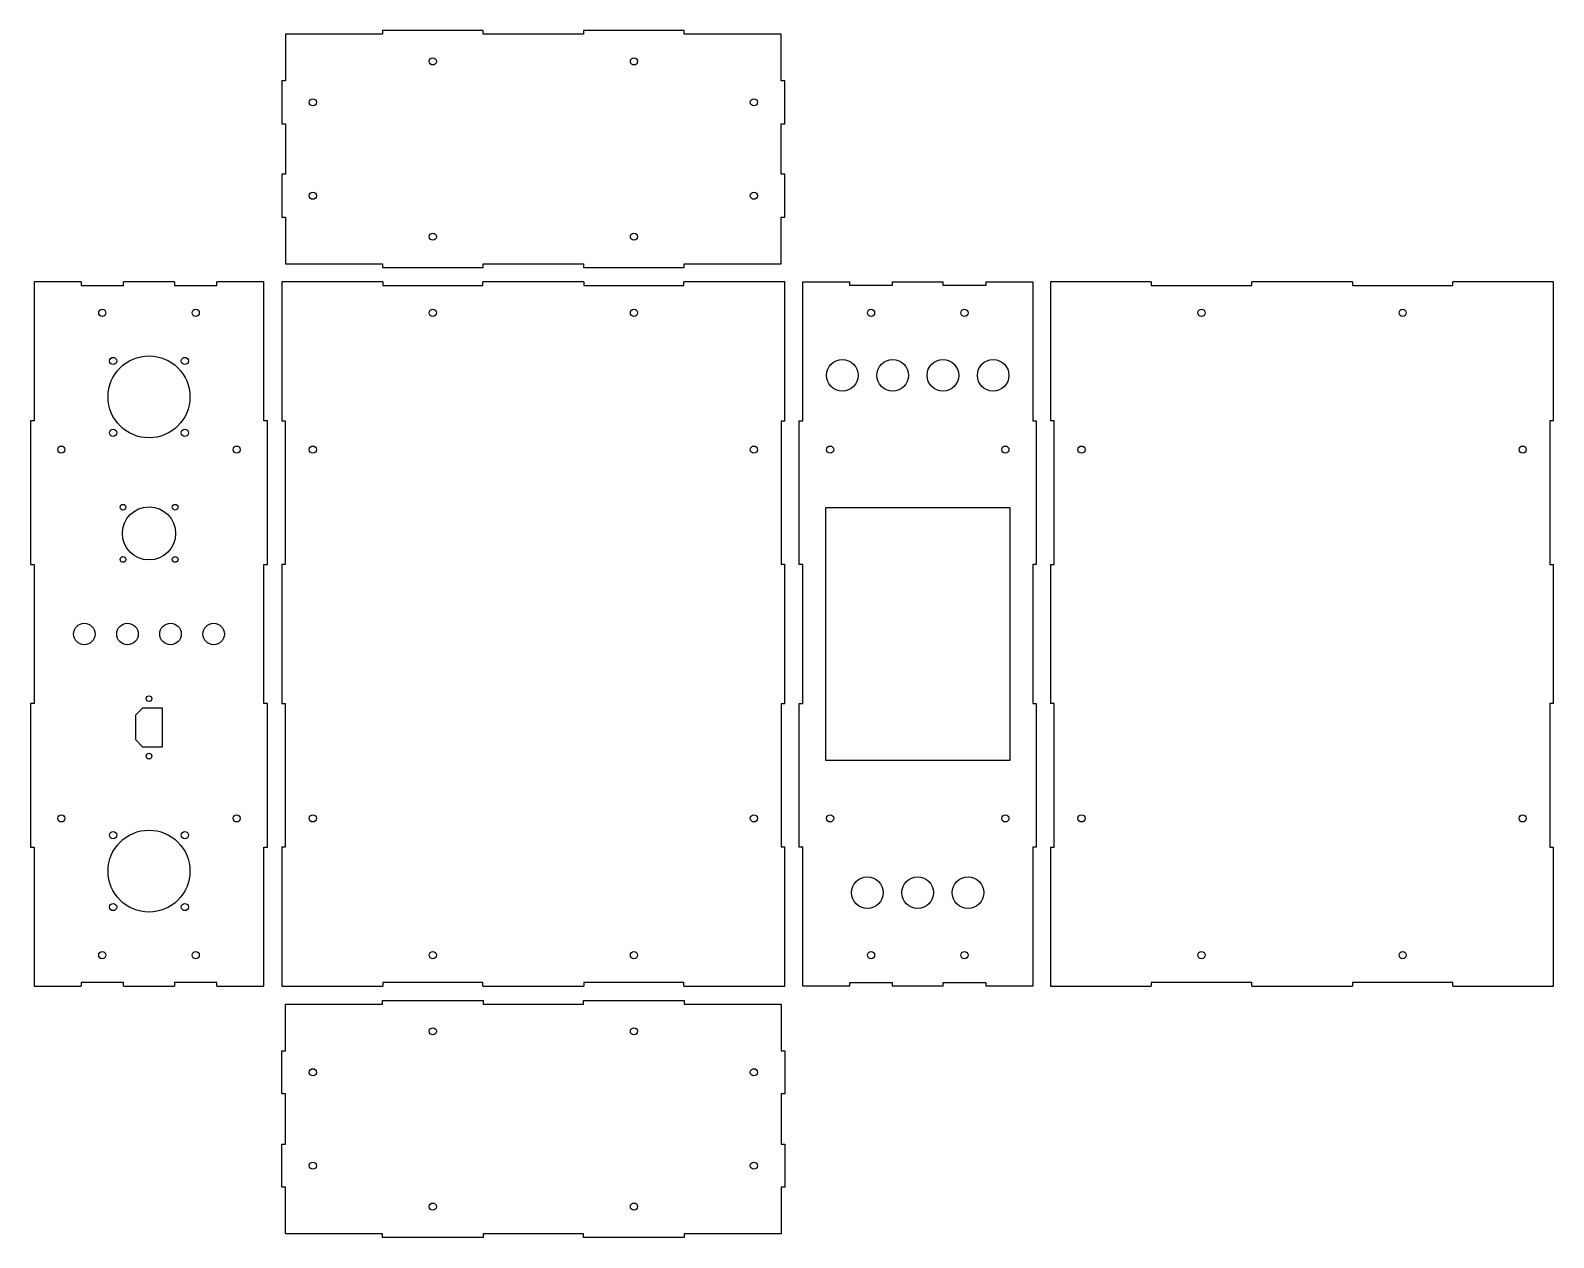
# Model space of a CAD drawing. Header units: millimetres. Extents: x -350 to 710, y -420 to 420.
import ezdxf

# ---------------------------------------------------------------- set-up
doc = ezdxf.new("R2010")
doc.units = ezdxf.units.MM

msp = doc.modelspace()

# ---------------------------------------------------------------- linework, layer by layer
at = {"color": 7, "linetype": 'Continuous', "lineweight": 25}
for p, q in [((-105, 417.5), (-172.5, 417.5)), ((-172.5, 417.5), (-172.5, 385)), ((-35, 420), (-105, 420)), ((-105, 420), (-105, 417.5)), ((-35, 417.5), (-35, 420)), ((35, 417.5), (-35, 417.5)), ((105, 420), (35, 420)), ((35, 420), (35, 417.5)), ((105, 417.5), (105, 420)), ((172.5, 417.5), (105, 417.5)), ((172.5, 385), (172.5, 417.5)), ((-172.5, 385), (-175, 385)), ((-175, 385), (-175, 355)), ((175, 385), (172.5, 385)), ((175, 355), (175, 385)), ((-175, 355), (-172.5, 355)), ((-172.5, 355), (-172.5, 320)), ((172.5, 320), (172.5, 355)), ((172.5, 355), (175, 355)), ((-172.5, 320), (-175, 320)), ((-175, 320), (-175, 290)), ((175, 320), (172.5, 320)), ((175, 290), (175, 320)), ((-175, 290), (-172.5, 290)), ((-172.5, 290), (-172.5, 257.5)), ((172.5, 257.5), (172.5, 290)), ((172.5, 290), (175, 290)), ((-172.5, 257.5), (-105, 257.5)), ((-105, 257.5), (-105, 255)), ((-105, 255), (-35, 255)), ((-35, 255), (-35, 257.5)), ((-35, 257.5), (35, 257.5)), ((35, 257.5), (35, 255)), ((35, 255), (105, 255)), ((105, 255), (105, 257.5)), ((105, 257.5), (172.5, 257.5)), ((-314.8, 245), (-347.5, 245)), ((-347.5, 245), (-347.5, 148.3)), ((-314.8, 245), (-314.8, 242.5)), ((-285.2, 242.5), (-285.2, 245)), ((-249.8, 245), (-285.2, 245)), ((-249.8, 245), (-249.8, 242.5)), ((-187.5, 245), (-220.2, 245)), ((-220.2, 242.5), (-220.2, 245)), ((-187.5, 148.3), (-187.5, 245)), ((-104.8, 245), (-175, 245)), ((-175, 245), (-175, 148.1)), ((-104.8, 245), (-104.8, 242.5)), ((35.2, 245), (-35.2, 245)), ((-35.2, 242.5), (-35.2, 245)), ((35.2, 245), (35.2, 242.5)), ((175, 245), (104.8, 245)), ((104.8, 242.5), (104.8, 245)), ((175, 148.1), (175, 245)), ((187.5, 245), (220.2, 245)), ((187.5, 148.3), (187.5, 245)), ((220.2, 242.5), (220.2, 245)), ((249.8, 245), (285.2, 245)), ((249.8, 245), (249.8, 242.5)), ((285.2, 242.5), (285.2, 245)), ((314.8, 245), (347.5, 245)), ((314.8, 245), (314.8, 242.5)), ((347.5, 245), (347.5, 148.3)), ((430, 245), (360, 245)), ((360, 245), (360, 148.3)), ((430, 245), (430, 242.5)), ((570, 245), (500, 245)), ((500, 242.5), (500, 245)), ((570, 245), (570, 242.5)), ((710, 245), (640, 245)), ((640, 242.5), (640, 245)), ((710, 148.3), (710, 245)), ((-314.8, 242.5), (-285.2, 242.5)), ((-249.8, 242.5), (-220.2, 242.5)), ((-104.8, 242.5), (-35.2, 242.5)), ((35.2, 242.5), (104.8, 242.5)), ((249.8, 242.5), (220.2, 242.5)), ((314.8, 242.5), (285.2, 242.5)), ((430, 242.5), (500, 242.5)), ((570, 242.5), (640, 242.5)), ((-347.5, 148.3), (-350, 148.3)), ((-350, 148.3), (-350, 48.3)), ((-185, 148.3), (-187.5, 148.3)), ((-185, 48.3), (-185, 148.3)), ((-172.5, 148.1), (-175, 148.1)), ((-172.5, 48.6), (-172.5, 148.1)), ((172.5, 148.1), (172.5, 48.6)), ((175, 148.1), (172.5, 148.1)), ((185, 148.3), (187.5, 148.3)), ((185, 48.3), (185, 148.3)), ((347.5, 148.3), (350, 148.3)), ((350, 148.3), (350, 48.3)), ((362.5, 148.3), (360, 148.3)), ((362.5, 48.3), (362.5, 148.3)), ((707.5, 148.3), (707.5, 48.3)), ((710, 148.3), (707.5, 148.3)), ((203.5, -88), (203.5, 88)), ((203.5, 88), (331.5, 88)), ((331.5, 88), (331.5, -88)), ((-350, 48.3), (-347.5, 48.3)), ((-347.5, 48.3), (-347.5, -48.3)), ((-187.5, -48.3), (-187.5, 48.3)), ((-187.5, 48.3), (-185, 48.3)), ((-175, 48.6), (-172.5, 48.6)), ((-175, 48.6), (-175, -48.6)), ((172.5, 48.6), (175, 48.6)), ((175, -48.6), (175, 48.6)), ((187.5, 48.3), (185, 48.3)), ((187.5, -48.3), (187.5, 48.3)), ((347.5, 48.3), (347.5, -48.3)), ((350, 48.3), (347.5, 48.3)), ((360, 48.3), (362.5, 48.3)), ((360, 48.3), (360, -48.3)), ((707.5, 48.3), (710, 48.3)), ((710, -48.3), (710, 48.3)), ((-347.5, -48.3), (-350, -48.3)), ((-350, -48.3), (-350, -148.3)), ((-272, -51.5), (-277, -56.5)), ((-258, -51.5), (-272, -51.5)), ((-258, -78.5), (-258, -51.5)), ((-185, -48.3), (-187.5, -48.3)), ((-185, -148.3), (-185, -48.3)), ((-172.5, -48.6), (-175, -48.6)), ((-172.5, -148.1), (-172.5, -48.6)), ((172.5, -48.6), (172.5, -148.1)), ((175, -48.6), (172.5, -48.6)), ((185, -48.3), (187.5, -48.3)), ((185, -148.3), (185, -48.3)), ((347.5, -48.3), (350, -48.3)), ((350, -48.3), (350, -148.3)), ((362.5, -48.3), (360, -48.3)), ((362.5, -148.3), (362.5, -48.3)), ((707.5, -48.3), (707.5, -148.3)), ((710, -48.3), (707.5, -48.3)), ((-277, -56.5), (-277, -73.5)), ((-277, -73.5), (-272, -78.5)), ((-272, -78.5), (-258, -78.5)), ((331.5, -88), (203.5, -88)), ((-350, -148.3), (-347.5, -148.3)), ((-347.5, -148.3), (-347.5, -245)), ((-187.5, -245), (-187.5, -148.3)), ((-187.5, -148.3), (-185, -148.3)), ((-175, -148.1), (-172.5, -148.1)), ((-175, -148.1), (-175, -245)), ((172.5, -148.1), (175, -148.1)), ((175, -245), (175, -148.1)), ((187.5, -148.3), (185, -148.3)), ((187.5, -245), (187.5, -148.3)), ((347.5, -148.3), (347.5, -245)), ((350, -148.3), (347.5, -148.3)), ((360, -148.3), (362.5, -148.3)), ((360, -148.3), (360, -245)), ((707.5, -148.3), (710, -148.3)), ((710, -245), (710, -148.3)), ((-314.8, -242.5), (-314.8, -245)), ((-285.2, -242.5), (-314.8, -242.5)), ((-285.2, -245), (-285.2, -242.5)), ((-249.8, -242.5), (-249.8, -245)), ((-220.2, -242.5), (-249.8, -242.5)), ((-220.2, -245), (-220.2, -242.5)), ((-104.8, -242.5), (-104.8, -245)), ((-35.2, -242.5), (-104.8, -242.5)), ((-35.2, -245), (-35.2, -242.5)), ((35.2, -242.5), (35.2, -245)), ((104.8, -242.5), (35.2, -242.5)), ((104.8, -245), (104.8, -242.5)), ((220.2, -242.5), (249.8, -242.5)), ((220.2, -245), (220.2, -242.5)), ((249.8, -242.5), (249.8, -245)), ((285.2, -245), (285.2, -242.5)), ((285.2, -242.5), (314.8, -242.5)), ((314.8, -242.5), (314.8, -245)), ((430, -242.5), (430, -245)), ((500, -242.5), (430, -242.5)), ((500, -245), (500, -242.5)), ((570, -242.5), (570, -245)), ((640, -242.5), (570, -242.5)), ((640, -245), (640, -242.5)), ((-347.5, -245), (-314.8, -245)), ((-285.2, -245), (-249.8, -245)), ((-220.2, -245), (-187.5, -245)), ((-175, -245), (-104.8, -245)), ((-35.2, -245), (35.2, -245)), ((104.8, -245), (175, -245)), ((220.2, -245), (187.5, -245)), ((285.2, -245), (249.8, -245)), ((347.5, -245), (314.8, -245)), ((360, -245), (430, -245)), ((500, -245), (570, -245)), ((640, -245), (710, -245)), ((-172.5, -257.5), (-105, -257.5)), ((-172.5, -290), (-172.5, -257.5)), ((-105, -255), (-35, -255)), ((-105, -257.5), (-105, -255)), ((-35, -255), (-35, -257.5)), ((-35, -257.5), (35, -257.5)), ((35, -255), (105, -255)), ((35, -257.5), (35, -255)), ((105, -255), (105, -257.5)), ((105, -257.5), (172.5, -257.5)), ((172.5, -257.5), (172.5, -290)), ((-175, -290), (-172.5, -290)), ((-175, -320), (-175, -290)), ((172.5, -290), (175, -290)), ((175, -290), (175, -320)), ((-172.5, -320), (-175, -320)), ((-172.5, -355), (-172.5, -320)), ((172.5, -320), (172.5, -355)), ((175, -320), (172.5, -320)), ((-175, -355), (-172.5, -355)), ((-175, -385), (-175, -355)), ((172.5, -355), (175, -355)), ((175, -355), (175, -385)), ((-172.5, -385), (-175, -385)), ((-172.5, -417.5), (-172.5, -385)), ((172.5, -385), (172.5, -417.5)), ((175, -385), (172.5, -385)), ((-105, -417.5), (-172.5, -417.5)), ((-105, -420), (-105, -417.5)), ((-35, -420), (-105, -420)), ((-35, -417.5), (-35, -420)), ((35, -417.5), (-35, -417.5)), ((35, -420), (35, -417.5)), ((105, -420), (35, -420)), ((105, -417.5), (105, -420)), ((172.5, -417.5), (105, -417.5))]:
    msp.add_line(p, q, dxfattribs=at)
for centre, radius in [((-70, 398.5), 2.5), ((70, 398.5), 2.5), ((-153.5, 370), 2.5), ((153.5, 370), 2.5), ((-153.5, 305), 2.5), ((153.5, 305), 2.5), ((-70, 276.5), 2.5), ((70, 276.5), 2.5), ((-300, 223.5), 2.5), ((-235, 223.5), 2.5), ((-70, 223.5), 2.5), ((70, 223.5), 2.5), ((235, 223.5), 2.5), ((300, 223.5), 2.5), ((465, 223.5), 2.5), ((605, 223.5), 2.5), ((-267.5, 165), 28.5), ((-292.5, 190), 2.5), ((-242.5, 190), 2.5), ((215, 180), 11), ((250, 180), 11), ((285, 180), 11), ((320, 180), 11), ((-292.5, 140), 2.5), ((-242.5, 140), 2.5), ((-328.5, 128.3), 2.5), ((-206.5, 128.3), 2.5), ((-153.5, 128.3), 2.5), ((153.5, 128.3), 2.5), ((206.5, 128.3), 2.5), ((328.5, 128.3), 2.5), ((381.5, 128.3), 2.5), ((688.5, 128.3), 2.5), ((-285.6, 88.2), 2), ((-267.5, 70), 18.5), ((-249.3, 88.2), 2), ((-285.6, 51.9), 2), ((-249.3, 51.9), 2), ((-312.5, 0), 7.5), ((-282.5, 0), 7.5), ((-252.5, 0), 7.5), ((-222.5, 0), 7.5), ((-267.5, -45), 2), ((-267.5, -85), 2), ((-328.5, -128.3), 2.5), ((-206.5, -128.3), 2.5), ((-153.5, -128.3), 2.5), ((153.5, -128.3), 2.5), ((206.5, -128.3), 2.5), ((328.5, -128.3), 2.5), ((381.5, -128.3), 2.5), ((688.5, -128.3), 2.5), ((-267.5, -165), 28.5), ((-292.5, -140), 2.5), ((-242.5, -140), 2.5), ((232.5, -180), 11), ((267.5, -180), 11), ((302.5, -180), 11), ((-292.5, -190), 2.5), ((-242.5, -190), 2.5), ((-300, -223.5), 2.5), ((-235, -223.5), 2.5), ((-70, -223.5), 2.5), ((70, -223.5), 2.5), ((235, -223.5), 2.5), ((300, -223.5), 2.5), ((465, -223.5), 2.5), ((605, -223.5), 2.5), ((-70, -276.5), 2.5), ((70, -276.5), 2.5), ((-153.5, -305), 2.5), ((153.5, -305), 2.5), ((-153.5, -370), 2.5), ((153.5, -370), 2.5), ((-70, -398.5), 2.5), ((70, -398.5), 2.5)]:
    msp.add_circle(centre, radius, dxfattribs=at)

doc.saveas('drawing.dxf')
